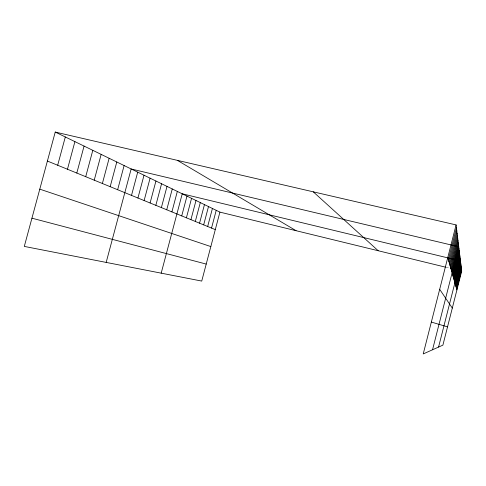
<?xml version="1.0" encoding="UTF-8"?>
<svg xmlns="http://www.w3.org/2000/svg" width="486" height="486" viewBox="0 0 486 486"><rect width="100%" height="100%" fill="white"/><g stroke="black" fill="none" stroke-linecap="round" stroke-linejoin="round"><path stroke-width="0.36" stroke-dasharray="2.43 1.82" d="M446.105 267.3L449.641 268.163"/><path stroke-width="0.73" d="M456.087 224.915L423.227 353.936L442.892 345.139L461.7 271.103L456.087 224.915L55.234 132.064L24.3 246.414L201.733 281.078L219.909 212.121L55.234 132.064M448.353 259.67L456.445 227.873M448.906 261.626L456.785 230.674M449.435 263.479L457.107 233.329M449.933 265.247L457.417 235.85M450.407 266.923L457.709 238.249M450.862 268.515L457.982 240.527M451.294 270.04L458.249 242.702M451.707 271.486L458.498 244.78M432.54 349.768L458.741 246.76L131.153 168.976L106.173 262.41M452.466 274.165L458.966 248.601M452.812 275.398L459.179 250.369M453.152 276.577L459.385 252.064M453.474 277.713L459.586 253.686M453.784 278.806L459.774 255.247M454.082 279.857L459.956 256.748M454.367 280.865L460.133 258.194M454.641 281.837L460.303 259.585M438.566 347.071L460.461 260.927L182.238 193.805L161.194 273.156M455.163 283.678L460.619 262.215M455.412 284.547L460.771 263.467M455.649 285.391L460.916 264.67M455.88 286.205L461.062 265.83M456.105 286.989L461.196 266.96M456.324 287.748L461.329 268.047M456.53 288.484L461.457 269.098M456.731 289.194L461.579 270.119M207.662 226.5L212.418 208.476M211.538 228.08L216.221 210.329M166.734 209.782L172.263 188.957M171.904 211.896L177.335 191.423M181.728 215.905L186.976 196.113M186.399 217.819L191.557 198.337M190.925 219.666L195.998 200.499M195.305 221.452L200.299 202.589M199.552 223.189L204.46 204.612M203.67 224.866L208.5 206.574M131.506 195.396L137.708 172.159M137.933 198.021L144.014 175.227M144.123 200.548L150.089 178.18M150.089 202.984L155.939 181.023M155.836 205.335L161.577 183.763M161.382 207.595L167.014 186.405M76.8 173.052L84.066 146.079M85.712 176.691L92.802 150.332M94.229 180.172L101.155 154.39M102.376 183.501L109.143 158.272M110.176 186.685L116.792 161.99M117.648 189.734L124.118 165.556M57.676 165.24L65.312 136.967M67.463 169.243L74.911 141.633M219.909 212.121L445.401 267.13M450.352 268.333L461.7 271.103M31.936 218.184L206.216 264.074M431.343 322.066L447.533 326.878M39.791 189.157L210.827 246.578M47.391 161.042L215.298 229.617M177.384 160.362L296.077 230.698M313.263 191.836L378.199 250.733M439.684 289.316L452.302 308.094M447.764 257.598L456.931 289.887"/></g></svg>
